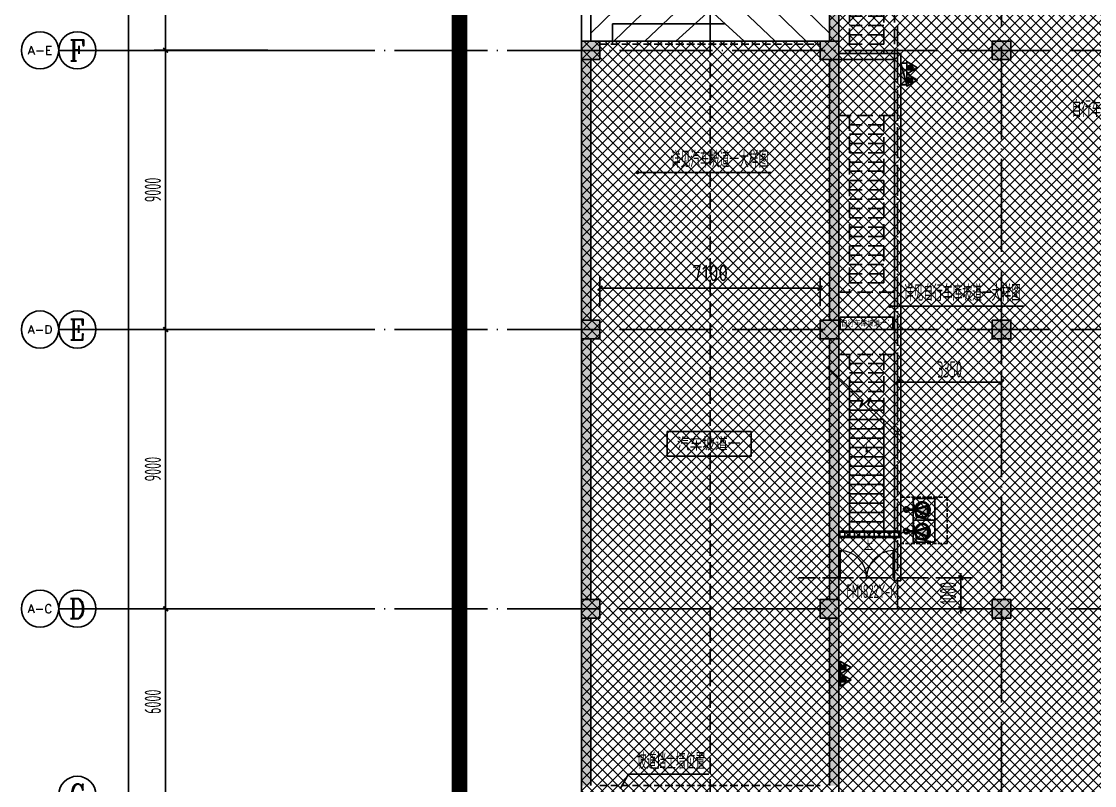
# Model space of a CAD drawing. Extents: x -473190 to 2138458, y -81875 to 2633646.
# Drawn here: x 423429 to 458037, y -33508 to -8877 of the extents above; entities that cross this region are included whole.
import ezdxf
from ezdxf.enums import TextEntityAlignment as Align

# ---------------------------------------------------------------- set-up
doc = ezdxf.new("R2010")
doc.units = 0
doc.header["$LTSCALE"] = 1000
for name, pattern in [('ACAD_ISO05W100', [34, 24, -3, 0.5, -3, 0.5, -3]), ('DASH', [0.35, 0.25, -0.1]), ('DOTE', [2.42, 2, -0.2, 0.02, -0.2]), ('排水', [1.1, 1, -0.1])]:
    doc.linetypes.add(name, pattern=pattern)
for name, color, linetype in [('03小品', 2, 'Continuous'), ('A-COLUMN', 2, 'Continuous'), ('A-REDLINE', 1, 'ACAD_ISO05W100'), ('A-ROOM_NAME', 23, 'Continuous'), ('A-SPACE_SHAR', 4, 'Continuous'), ('A-STAIR', 3, 'Continuous'), ('A-WALL', 2, 'Continuous'), ('AXIS', 3, 'Continuous'), ('AXIS_TEXT', 7, 'Continuous'), ('DIM_LEAD', 3, 'Continuous'), ('DIM_SYMB', 3, 'Continuous'), ('DOOR_FIRE', 4, 'Continuous'), ('DOOR_FIRE_TEXT', 7, 'Continuous'), ('DOTE', 1, 'DOTE'), ('PUB_DIM', 3, 'Continuous'), ('PUB_HATCH', 8, 'Continuous'), ('PUB_TEXT', 7, 'Continuous'), ('RF-QT', 30, 'Continuous'), ('W-EQUIP_消火栓', 7, 'Continuous'), ('W-EQUIP_灭火器', 7, 'Continuous'), ('集水坑', 4, 'Continuous'), ('雨棚投影', 147, 'Continuous')]:
    doc.layers.add(name, color=color, linetype=linetype)
doc.layers.add('GPS-污水', color=2, linetype='排水', lineweight=40)
doc.styles.add('8B2_01', font='simhei.ttf', dxfattribs={"width": 0.8})
doc.styles.add('8B2_02', font='tssdeng.shx', dxfattribs={"width": 0.6, "bigfont": 'TSSDCHN.shx'})
doc.styles.add('_TCH_AXIS', font='COMPLEX', dxfattribs={"bigfont": 'GBCBIG'})
doc.styles.add('_TCH_DIM', font='SIMPLEX', dxfattribs={"bigfont": 'GBCBIG'})
doc.styles.add('_TCH_DIM_T3', font='tssdeng.shx', dxfattribs={"width": 0.564706, "bigfont": '@@@tssdchn.shx'})
doc.styles.add('_TCH_WINDOW', font='tssdeng.shx', dxfattribs={"width": 0.8, "height": 3.5, "bigfont": 'tssdchn.shx'})
doc.styles.add('COMPLEX', font='COMPLEX.shx', dxfattribs={"width": 0.65})
doc.styles.get("Standard").update_dxf_attribs({"font": 'gbenor.shx', "bigfont": 'gbcbig.shx'})
doc.styles.add('STANDARD_T3', font='gbenor.shx', dxfattribs={"bigfont": 'gbcbig.shx'})
doc.dimstyles.new('_TCH_ARCH&&150', dxfattribs={"dimtxt": 525, "dimasz": 150, "dimexe": 375, "dimexo": 450, "dimgap": 150, "dimtad": 1, "dimdec": 0, "dimzin": 0, "dimdsep": 46, "dimtxsty": '_TCH_DIM_T3', "dimblk": 'ARCHTICK', "dimcen": 0.09, "dimclrt": 7, "dimazin": 2, "dimtfac": 1, "dimtdec": 0, "dimtix": 1, "dimtmove": 2, "dimatfit": 3, "dimfxl": 0, "dimtolj": 1, "dimtzin": 0, "dimarcsym": 0})
doc.dimstyles.new('STANDARD&&150', dxfattribs={"dimtxt": 525, "dimasz": 150, "dimexe": 375, "dimexo": 450, "dimgap": 225, "dimtad": 1, "dimdec": 0, "dimzin": 0, "dimdsep": 46, "dimtxsty": 'STANDARD_T3', "dimblk": 'ARCHTICK', "dimcen": 0.09, "dimadec": 0, "dimazin": 0, "dimtfac": 1, "dimtdec": 0, "dimtix": 1, "dimtmove": 2, "dimatfit": 3, "dimfxl": 0, "dimtolj": 1, "dimtzin": 0, "dimarcsym": 0})

# ---------------------------------------------------------------- blocks, each defined once
blk = doc.blocks.new('坡道')
at = {"layer": '雨棚投影', "linetype": 'DASH', "lineweight": -3, "ltscale": 2}
blk.add_line((-138368, -493850), (-175993, -493851), dxfattribs=at)
blk.add_lwpolyline([(-138368, -493850), (-111768, -493850, 0.414214), (-103918, -486000), (-103918, -484450)], format="xyb", dxfattribs=at)
for points in [[(-138368, -490000), (-175993, -490001), (-175993, -497701), (-138368, -497700)], [(-138368, -498000), (-138368, -497701), (-175993, -497701), (-175993, -498000)]]:
    blk.add_lwpolyline(points, close=True, dxfattribs=at)
blk = doc.blocks.new('自行车坡道')
at = {"layer": 'A-STAIR'}
for p, q in [((-72448, -339871), (-67495, -339871)), ((-67495, -341671), (-67495, -339871)), ((-72119, -340221), (-67495, -340221)), ((-71995, -340353), (-71995, -340221)), ((-71695, -340638), (-71695, -340221)), ((-71395, -340993), (-71395, -340221)), ((-71095, -341321), (-71095, -340221)), ((-70795, -341321), (-70795, -340221)), ((-70495, -341321), (-70495, -340221)), ((-70195, -341321), (-70195, -340221)), ((-69895, -341321), (-69895, -340221)), ((-69595, -341321), (-69595, -340221)), ((-69295, -341321), (-69295, -340221)), ((-68995, -341321), (-68995, -340221)), ((-68695, -341321), (-68695, -340221)), ((-68395, -341321), (-68395, -340221)), ((-68095, -341321), (-68095, -340221)), ((-67795, -341321), (-67795, -340221)), ((-71095, -341321), (-67495, -341321)), ((-70759, -341671), (-67495, -341671))]:
    blk.add_line(p, q, dxfattribs=at)
at = {"layer": 'DIM_SYMB'}
blk.add_lwpolyline([(-72776, -339521), (-71718, -340648), (-71513, -340560), (-71768, -340902), (-71564, -340812), (-70507, -341939)], dxfattribs=at)
at = {"layer": '雨棚投影', "color": 252, "linetype": 'DASH', "lineweight": -3, "ltscale": 2}
for p, q in [((-96295, -339871), (-72448, -339871)), ((-96295, -341671), (-96295, -339871)), ((-90595, -341671), (-90595, -339871)), ((-88595, -341671), (-88595, -339871)), ((-82895, -341671), (-82895, -339871)), ((-80895, -341671), (-80895, -339871)), ((-75195, -341671), (-75195, -339871)), ((-73195, -341671), (-73195, -339871)), ((-96295, -340221), (-90595, -340221)), ((-95995, -341321), (-95995, -340221)), ((-95695, -341321), (-95695, -340221)), ((-95395, -341321), (-95395, -340221)), ((-95095, -341321), (-95095, -340221)), ((-94795, -341321), (-94795, -340221)), ((-94495, -341321), (-94495, -340221)), ((-94195, -341321), (-94195, -340221)), ((-93895, -341321), (-93895, -340221)), ((-93595, -341321), (-93595, -340221)), ((-93295, -341321), (-93295, -340221)), ((-92995, -341321), (-92995, -340221)), ((-92695, -341321), (-92695, -340221)), ((-92395, -341321), (-92395, -340221)), ((-92095, -341321), (-92095, -340221)), ((-91795, -341321), (-91795, -340221)), ((-91495, -341321), (-91495, -340221)), ((-91195, -341321), (-91195, -340221)), ((-90895, -341321), (-90895, -340221)), ((-88595, -340221), (-82895, -340221)), ((-88295, -341321), (-88295, -340221)), ((-87995, -341321), (-87995, -340221)), ((-87695, -341321), (-87695, -340221)), ((-87395, -341321), (-87395, -340221)), ((-87095, -341321), (-87095, -340221)), ((-86795, -341321), (-86795, -340221)), ((-86495, -341321), (-86495, -340221)), ((-86195, -341321), (-86195, -340221)), ((-85895, -341321), (-85895, -340221)), ((-85595, -341321), (-85595, -340221)), ((-85295, -341321), (-85295, -340221)), ((-84995, -341321), (-84995, -340221)), ((-84695, -341321), (-84695, -340221)), ((-84395, -341321), (-84395, -340221)), ((-84095, -341321), (-84095, -340221)), ((-83795, -341321), (-83795, -340221)), ((-83495, -341321), (-83495, -340221)), ((-83195, -341321), (-83195, -340221)), ((-80895, -340221), (-75195, -340221)), ((-80595, -341321), (-80595, -340221)), ((-80295, -341321), (-80295, -340221)), ((-79995, -341321), (-79995, -340221)), ((-79695, -341321), (-79695, -340221)), ((-79395, -341321), (-79395, -340221)), ((-79095, -341321), (-79095, -340221)), ((-78795, -341321), (-78795, -340221)), ((-78495, -341321), (-78495, -340221)), ((-78195, -341321), (-78195, -340221)), ((-77895, -341321), (-77895, -340221)), ((-77595, -341321), (-77595, -340221)), ((-77295, -341321), (-77295, -340221)), ((-76995, -341321), (-76995, -340221)), ((-76695, -341321), (-76695, -340221)), ((-76395, -341321), (-76395, -340221)), ((-76095, -341321), (-76095, -340221)), ((-75795, -341321), (-75795, -340221)), ((-75495, -341321), (-75495, -340221)), ((-73195, -340221), (-72119, -340221)), ((-72895, -341321), (-72895, -340221)), ((-72595, -341321), (-72595, -340221)), ((-72295, -341321), (-72295, -340221)), ((-71995, -341321), (-71995, -340353)), ((-71695, -341321), (-71695, -340869)), ((-71395, -341321), (-71395, -340993)), ((-96295, -341321), (-90595, -341321)), ((-88595, -341321), (-82895, -341321)), ((-80895, -341321), (-75195, -341321)), ((-73195, -341321), (-71095, -341321)), ((-96295, -341671), (-70759, -341671))]:
    blk.add_line(p, q, dxfattribs=at)
blk = doc.blocks.new('$SB01_1')
h = blk.add_hatch(color=256)
h.dxf.hatch_style = 1
h.paths.add_polyline_path([(-0.381, -0.323), (0.5, 0), (-0.381, 0.323)])
h.paths.add_polyline_path([(0, 0), (0.002, 0), (0.002, 0.001), (0, 0.001)], flags=24)
h.paths.add_polyline_path([(0, -0.002), (0.003, -0.002), (0.003, -0.001), (0, -0.001)], flags=24)
h.paths.add_polyline_path([(0, -0.003), (0.003, -0.003), (0.003, -0.002), (0, -0.002)], flags=24)
for p, q in [((0.5, 0), (-0.381, 0.323)), ((-0.381, 0.323), (-0.381, -0.323)), ((0.5, 0), (-0.381, -0.323))]:
    blk.add_line(p, q)
blk.add_circle((0, 0), 0.5)
at = {"flags": 1}
for tag, p in [('UNIT', (0, 0)), ('SPEC', (0, -0.002)), ('WHAT', (0, -0.003))]:
    blk.add_attdef(tag, p, '', height=0.001, dxfattribs=at)
blk = doc.blocks.new('人防集水坑')
at = {"layer": 'GPS-污水', "linetype": '排水'}
for p, q in [((307486, 701151), (307284, 701151)), ((307486, 700451), (307284, 700451))]:
    blk.add_line(p, q, dxfattribs=at)
for centre in [(307561, 701151), (307561, 700451)]:
    blk.add_circle(centre, 75, dxfattribs=at)
at = {"layer": '集水坑', "linetype": 'DASH', "ltscale": 0.5}
blk.add_lwpolyline([(306241, 700051), (306241, 701551), (307741, 701551), (307741, 700051)], close=True, dxfattribs=at)
at = {"layer": '集水坑', "linetype": 'Continuous', "ltscale": 0.5}
for points in [[(306641, 701501), (306641, 700801), (307341, 700801), (307341, 701501)], [(306641, 700801), (306641, 700101), (307341, 700101), (307341, 700801)]]:
    blk.add_lwpolyline(points, close=True, dxfattribs=at)
at = {"layer": '集水坑', "linetype": 'DASH', "ltscale": 0.5}
for points in [[(307341, 700801), (307237, 701397), (306641, 701501)], [(307347, 700101), (307243, 700697), (306647, 700801)]]:
    blk.add_lwpolyline(points, dxfattribs=at)
at = {"layer": 'GPS-污水', "linetype": '排水', "xscale": -480.0000000000002, "yscale": 480.0000000000002, "zscale": 480.0000000000002, "rotation": 176.2535374729293}
for p in [(307045, 701164, 0), (307045, 700464, 0)]:
    blk.add_blockref('$SB01_1', p, dxfattribs=at)
blk = doc.blocks.new('A$C3672542B')
at = {"layer": '集水坑', "linetype": 'Continuous', "rotation": 179.9999999999999}
blk.add_blockref('人防集水坑', (321974.7, 491232.5), dxfattribs=at)
blk = doc.blocks.new('_AXISO')
blk.add_circle((0, 0), 0.5)
at = {"layer": 'AXIS_TEXT', "style": 'COMPLEX', "width": 1.041667}
blk.add_attdef('A', text='', height=0.56, dxfattribs=at).set_placement((-0.25, -0.28), (0.25, -0.28), align=Align.FIT)
blk = doc.blocks.new('_ArchTick')
at = {"color": 0, "linetype": 'ByBlock', "const_width": 0.4}
blk.add_lwpolyline([(-0.5, -0.5), (0.5, 0.5)], dxfattribs=at)
blk = doc.blocks.new('*D5322')
at = {"layer": 'AXIS', "color": 0, "lineweight": -2, "transparency": 16777216}
for p, q in [((-298298, -3257), (-303173, -3257)), ((-302798, -204257), (-302798, -3257)), ((-298298, -204257), (-303173, -204257))]:
    blk.add_line(p, q, dxfattribs=at)
at = {"layer": 'Defpoints', "color": 0, "transparency": 16777216}
for p in [(-302798, -3257), (-297848, -3257), (-297848, -204257)]:
    blk.add_point(p, dxfattribs=at)
at = {"layer": 'AXIS', "color": 0, "lineweight": -2, "transparency": 16777216, "xscale": 150, "yscale": 150, "zscale": 150}
for p, rotation in [((-302798, -3257), 90), ((-302798, -204257), 270)]:
    blk.add_blockref('_ArchTick', p, dxfattribs=dict(at, rotation=rotation))
at = {"layer": 'AXIS', "color": 7, "transparency": 16777216, "insert": (-303211, -103757), "char_height": 525, "attachment_point": 5, "rotation": 90, "style": '_TCH_DIM_T3'}
blk.add_mtext('\\A1;201000', dxfattribs=at)
blk = doc.blocks.new('*D5325')
at = {"layer": 'AXIS', "color": 0, "lineweight": -2, "transparency": 16777216}
for p, q in [((-298298, -183257), (-301973, -183257)), ((-301598, -189257), (-301598, -183257)), ((-298298, -189257), (-301973, -189257))]:
    blk.add_line(p, q, dxfattribs=at)
at = {"layer": 'Defpoints', "color": 0, "transparency": 16777216}
for p in [(-301598, -183257), (-297848, -183257), (-297848, -189257)]:
    blk.add_point(p, dxfattribs=at)
at = {"layer": 'AXIS', "color": 0, "lineweight": -2, "transparency": 16777216, "xscale": 150, "yscale": 150, "zscale": 150}
for p, rotation in [((-301598, -183257), 90), ((-301598, -189257), 270)]:
    blk.add_blockref('_ArchTick', p, dxfattribs=dict(at, rotation=rotation))
at = {"layer": 'AXIS', "color": 7, "transparency": 16777216, "insert": (-302011, -186257), "char_height": 525, "attachment_point": 5, "rotation": 90, "style": '_TCH_DIM_T3'}
blk.add_mtext('\\A1;6000', dxfattribs=at)
blk = doc.blocks.new('*D5326')
at = {"layer": 'AXIS', "color": 0, "lineweight": -2, "transparency": 16777216}
for p, q in [((-298298, -174257), (-301973, -174257)), ((-301598, -183257), (-301598, -174257)), ((-298298, -183257), (-301973, -183257))]:
    blk.add_line(p, q, dxfattribs=at)
at = {"layer": 'Defpoints', "color": 0, "transparency": 16777216}
for p in [(-301598, -174257), (-297848, -174257), (-297848, -183257)]:
    blk.add_point(p, dxfattribs=at)
at = {"layer": 'AXIS', "color": 0, "lineweight": -2, "transparency": 16777216, "xscale": 150, "yscale": 150, "zscale": 150}
for p, rotation in [((-301598, -174257), 90), ((-301598, -183257), 270)]:
    blk.add_blockref('_ArchTick', p, dxfattribs=dict(at, rotation=rotation))
at = {"layer": 'AXIS', "color": 7, "transparency": 16777216, "insert": (-302011, -178757), "char_height": 525, "attachment_point": 5, "rotation": 90, "style": '_TCH_DIM_T3'}
blk.add_mtext('\\A1;9000', dxfattribs=at)
blk = doc.blocks.new('*D5327')
at = {"layer": 'AXIS', "color": 0, "lineweight": -2, "transparency": 16777216}
for p, q in [((-298298, -165257), (-301973, -165257)), ((-301598, -174257), (-301598, -165257)), ((-298298, -174257), (-301973, -174257))]:
    blk.add_line(p, q, dxfattribs=at)
at = {"layer": 'Defpoints', "color": 0, "transparency": 16777216}
for p in [(-301598, -165257), (-297848, -165257), (-297848, -174257)]:
    blk.add_point(p, dxfattribs=at)
at = {"layer": 'AXIS', "color": 0, "lineweight": -2, "transparency": 16777216, "xscale": 150, "yscale": 150, "zscale": 150}
for p, rotation in [((-301598, -165257), 90), ((-301598, -174257), 270)]:
    blk.add_blockref('_ArchTick', p, dxfattribs=dict(at, rotation=rotation))
at = {"layer": 'AXIS', "color": 7, "transparency": 16777216, "insert": (-302011, -169757), "char_height": 525, "attachment_point": 5, "rotation": 90, "style": '_TCH_DIM_T3'}
blk.add_mtext('\\A1;9000', dxfattribs=at)
blk = doc.blocks.new('*D5328')
at = {"layer": 'AXIS', "color": 0, "lineweight": -2, "transparency": 16777216}
for p, q in [((-298298, -156257), (-301973, -156257)), ((-301598, -165257), (-301598, -156257)), ((-298298, -165257), (-301973, -165257))]:
    blk.add_line(p, q, dxfattribs=at)
at = {"layer": 'Defpoints', "color": 0, "transparency": 16777216}
for p in [(-301598, -156257), (-297848, -156257), (-297848, -165257)]:
    blk.add_point(p, dxfattribs=at)
at = {"layer": 'AXIS', "color": 0, "lineweight": -2, "transparency": 16777216, "xscale": 150, "yscale": 150, "zscale": 150}
for p, rotation in [((-301598, -156257), 90), ((-301598, -165257), 270)]:
    blk.add_blockref('_ArchTick', p, dxfattribs=dict(at, rotation=rotation))
at = {"layer": 'AXIS', "color": 7, "transparency": 16777216, "insert": (-302011, -160757), "char_height": 525, "attachment_point": 5, "rotation": 90, "style": '_TCH_DIM_T3'}
blk.add_mtext('\\A1;9000', dxfattribs=at)
blk = doc.blocks.new('*D5409')
at = {"layer": 'AXIS', "color": 0, "lineweight": -2, "transparency": 16777216}
for p, q in [((-298298, 4193), (-303173, 4193)), ((-302798, -204257), (-302798, 4193)), ((-298298, -204257), (-303173, -204257))]:
    blk.add_line(p, q, dxfattribs=at)
at = {"layer": 'Defpoints', "color": 0, "transparency": 16777216}
for p in [(-302798, 4193), (-297848, 4193), (-297848, -204257)]:
    blk.add_point(p, dxfattribs=at)
at = {"layer": 'AXIS', "color": 0, "lineweight": -2, "transparency": 16777216, "xscale": 150, "yscale": 150, "zscale": 150}
for p, rotation in [((-302798, 4193), 90), ((-302798, -204257), 270)]:
    blk.add_blockref('_ArchTick', p, dxfattribs=dict(at, rotation=rotation))
at = {"layer": 'AXIS', "color": 7, "transparency": 16777216, "insert": (-303211, -100032), "char_height": 525, "attachment_point": 5, "rotation": 90, "style": '_TCH_DIM_T3'}
blk.add_mtext('\\A1;208450', dxfattribs=at)
blk = doc.blocks.new('*D5412')
at = {"layer": 'AXIS', "color": 0, "lineweight": -2, "transparency": 16777216}
for p, q in [((-298298, -183257), (-301973, -183257)), ((-301598, -189257), (-301598, -183257)), ((-298298, -189257), (-301973, -189257))]:
    blk.add_line(p, q, dxfattribs=at)
at = {"layer": 'Defpoints', "color": 0, "transparency": 16777216}
for p in [(-301598, -183257), (-297848, -183257), (-297848, -189257)]:
    blk.add_point(p, dxfattribs=at)
at = {"layer": 'AXIS', "color": 0, "lineweight": -2, "transparency": 16777216, "xscale": 150, "yscale": 150, "zscale": 150}
for p, rotation in [((-301598, -183257), 90), ((-301598, -189257), 270)]:
    blk.add_blockref('_ArchTick', p, dxfattribs=dict(at, rotation=rotation))
at = {"layer": 'AXIS', "color": 7, "transparency": 16777216, "insert": (-302011, -186257), "char_height": 525, "attachment_point": 5, "rotation": 90, "style": '_TCH_DIM_T3'}
blk.add_mtext('\\A1;6000', dxfattribs=at)
blk = doc.blocks.new('*D5413')
at = {"layer": 'AXIS', "color": 0, "lineweight": -2, "transparency": 16777216}
for p, q in [((-298298, -174257), (-301973, -174257)), ((-301598, -183257), (-301598, -174257)), ((-298298, -183257), (-301973, -183257))]:
    blk.add_line(p, q, dxfattribs=at)
at = {"layer": 'Defpoints', "color": 0, "transparency": 16777216}
for p in [(-301598, -174257), (-297848, -174257), (-297848, -183257)]:
    blk.add_point(p, dxfattribs=at)
at = {"layer": 'AXIS', "color": 0, "lineweight": -2, "transparency": 16777216, "xscale": 150, "yscale": 150, "zscale": 150}
for p, rotation in [((-301598, -174257), 90), ((-301598, -183257), 270)]:
    blk.add_blockref('_ArchTick', p, dxfattribs=dict(at, rotation=rotation))
at = {"layer": 'AXIS', "color": 7, "transparency": 16777216, "insert": (-302011, -178757), "char_height": 525, "attachment_point": 5, "rotation": 90, "style": '_TCH_DIM_T3'}
blk.add_mtext('\\A1;9000', dxfattribs=at)
blk = doc.blocks.new('*D5414')
at = {"layer": 'AXIS', "color": 0, "lineweight": -2, "transparency": 16777216}
for p, q in [((-298298, -165257), (-301973, -165257)), ((-301598, -174257), (-301598, -165257)), ((-298298, -174257), (-301973, -174257))]:
    blk.add_line(p, q, dxfattribs=at)
at = {"layer": 'Defpoints', "color": 0, "transparency": 16777216}
for p in [(-301598, -165257), (-297848, -165257), (-297848, -174257)]:
    blk.add_point(p, dxfattribs=at)
at = {"layer": 'AXIS', "color": 0, "lineweight": -2, "transparency": 16777216, "xscale": 150, "yscale": 150, "zscale": 150}
for p, rotation in [((-301598, -165257), 90), ((-301598, -174257), 270)]:
    blk.add_blockref('_ArchTick', p, dxfattribs=dict(at, rotation=rotation))
at = {"layer": 'AXIS', "color": 7, "transparency": 16777216, "insert": (-302011, -169757), "char_height": 525, "attachment_point": 5, "rotation": 90, "style": '_TCH_DIM_T3'}
blk.add_mtext('\\A1;9000', dxfattribs=at)
blk = doc.blocks.new('*D5415')
at = {"layer": 'AXIS', "color": 0, "lineweight": -2, "transparency": 16777216}
for p, q in [((-298298, -156257), (-301973, -156257)), ((-301598, -165257), (-301598, -156257)), ((-298298, -165257), (-301973, -165257))]:
    blk.add_line(p, q, dxfattribs=at)
at = {"layer": 'Defpoints', "color": 0, "transparency": 16777216}
for p in [(-301598, -156257), (-297848, -156257), (-297848, -165257)]:
    blk.add_point(p, dxfattribs=at)
at = {"layer": 'AXIS', "color": 0, "lineweight": -2, "transparency": 16777216, "xscale": 150, "yscale": 150, "zscale": 150}
for p, rotation in [((-301598, -156257), 90), ((-301598, -165257), 270)]:
    blk.add_blockref('_ArchTick', p, dxfattribs=dict(at, rotation=rotation))
at = {"layer": 'AXIS', "color": 7, "transparency": 16777216, "insert": (-302011, -160757), "char_height": 525, "attachment_point": 5, "rotation": 90, "style": '_TCH_DIM_T3'}
blk.add_mtext('\\A1;9000', dxfattribs=at)
blk = doc.blocks.new('*D5493')
at = {"layer": 'Defpoints', "color": 0, "transparency": 16777216}
for p in [(-19540, -165300), (-18288, -165300), (-19540, -166300)]:
    blk.add_point(p, dxfattribs=at)
at = {"layer": 'PUB_DIM', "color": 0, "lineweight": -2, "transparency": 16777216}
for p, q in [((-19090, -165300), (-17913, -165300)), ((-18288, -165300), (-18288, -165150)), ((-18288, -166300), (-18288, -165300)), ((-19090, -166300), (-17913, -166300)), ((-18288, -166300), (-18288, -166450))]:
    blk.add_line(p, q, dxfattribs=at)
at = {"layer": 'PUB_DIM', "color": 0, "lineweight": -2, "transparency": 16777216, "xscale": 150, "yscale": 150, "zscale": 150}
for p, rotation in [((-18288, -165300), 270), ((-18288, -166300), 90)]:
    blk.add_blockref('_ArchTick', p, dxfattribs=dict(at, rotation=rotation))
at = {"layer": 'PUB_DIM', "color": 7, "transparency": 16777216, "insert": (-18700, -165800), "char_height": 525, "attachment_point": 5, "rotation": 90, "style": '_TCH_DIM_T3'}
blk.add_mtext('\\A1;1000', dxfattribs=at)
blk = doc.blocks.new('*D5494')
at = {"layer": 'Defpoints', "color": 0, "transparency": 16777216}
for p in [(-16975, -158998), (-20325, -160092), (-16975, -160092)]:
    blk.add_point(p, dxfattribs=at)
at = {"layer": 'PUB_DIM', "color": 0, "lineweight": -2, "transparency": 16777216}
for p, q in [((-20325, -159642), (-20325, -158623)), ((-16975, -159642), (-16975, -158623)), ((-20325, -158998), (-16975, -158998))]:
    blk.add_line(p, q, dxfattribs=at)
at = {"layer": 'PUB_DIM', "color": 0, "lineweight": -2, "transparency": 16777216, "xscale": 150, "yscale": 150, "zscale": 150, "rotation": 180}
blk.add_blockref('_ArchTick', (-20325, -158998), dxfattribs=at)
at = {"layer": 'PUB_DIM', "color": 0, "lineweight": -2, "transparency": 16777216, "xscale": 150, "yscale": 150, "zscale": 150}
blk.add_blockref('_ArchTick', (-16975, -158998), dxfattribs=at)
at = {"layer": 'PUB_DIM', "color": 7, "transparency": 16777216, "insert": (-18650, -158586), "char_height": 525, "attachment_point": 5, "style": '_TCH_DIM_T3'}
blk.add_mtext('\\A1;3350', dxfattribs=at)
blk = doc.blocks.new('A$C5C451EB0')
at = {"layer": '03小品'}
h = blk.add_hatch(dxfattribs=at)
h.set_pattern_fill('ANSI31', color=8, scale=100, angle=495, style=0)
h.set_pattern_definition([(180, (-767005.92, 3086967.97), (-1e-13, -158.75), [])])
h.paths.add_polyline_path([(-170, -170), (-30, -170), (-30, 1770), (-170, 1770)])
at = {"layer": '03小品', "color": 4}
blk.add_lwpolyline([(0, 367), (0, -200), (-200, -200), (-200, 1800), (0, 1800), (0, 367)], dxfattribs=at)
blk.add_lwpolyline([(-30, 367), (-30, -170), (-170, -170), (-170, 1770), (-30, 1770)], close=True, dxfattribs=at)
at = {"layer": '雨棚投影', "linetype": 'DASH', "lineweight": -3, "ltscale": 2}
blk.add_line((0, 1800), (0, -200), dxfattribs=at)
blk = doc.blocks.new('A$C24876B27')
at = {"layer": 'A-SPACE_SHAR'}
for p, q in [((0.412, 17.195), (-7.112, 4.081)), ((0.672, 17.045), (-6.852, 3.931)), ((7.611, 13.064), (0.412, 17.195)), ((-3.513, 2.015), (4.011, 15.129)), ((7.351, 13.213), (-0.173, 0.1)), ((7.611, 13.064), (0.087, -0.05)), ((-7.112, 4.081), (0.087, -0.05))]:
    blk.add_line(p, q, dxfattribs=at)
for points in [[(0.239, 16.292), (1.446, 16.601)], [(-0.258, 15.424), (2.336, 16.09)], [(-0.756, 14.557), (3.227, 15.579)], [(-1.254, 13.689), (3.952, 15.026), (5.425, 9.858)], [(4.796, 14.679), (5.923, 10.725)], [(-1.751, 12.822), (3.454, 14.159), (4.927, 8.99)], [(5.686, 14.168), (6.42, 11.592)], [(6.577, 13.657), (6.918, 12.46)], [(-2.249, 11.955), (2.957, 13.291), (4.43, 8.123)], [(-2.747, 11.087), (2.459, 12.424), (3.932, 7.255)], [(-3.244, 10.22), (1.961, 11.557), (3.435, 6.388)], [(-3.742, 9.353), (1.464, 10.689), (2.937, 5.521)], [(-4.24, 8.485), (0.966, 9.822), (2.439, 4.653)], [(-4.737, 7.618), (0.468, 8.955), (1.942, 3.786)], [(-5.235, 6.75), (-0.029, 8.087), (1.444, 2.918)], [(-5.733, 5.883), (-0.527, 7.22), (0.946, 2.051)], [(-6.23, 5.016), (-1.025, 6.352), (0.449, 1.184)], [(-6.728, 4.148), (-1.522, 5.485), (-0.049, 0.316)], [(-6.202, 3.558), (-2.02, 4.618), (-0.824, 0.473)], [(-5.334, 3.061), (-2.518, 3.75), (-1.691, 0.97)], [(-4.467, 2.563), (-3.015, 2.883), (-2.559, 1.468)]]:
    blk.add_lwpolyline(points, dxfattribs=at)
blk = doc.blocks.new('$TwtSys$00000434')
for p, q in [((-0.5, 0.5), (-0.5, -0.5)), ((-0.5, -0.5), (0.5, 0.5)), ((0.5, 0.5), (-0.5, 0.5)), ((0.5, -0.5), (0.5, 0.5)), ((-0.5, -0.5), (0.5, -0.5))]:
    blk.add_line(p, q)
blk.add_solid([(0.5, -0.5), (0.5, 0.5), (-0.5, -0.5)])
blk = doc.blocks.new('$TwtSys$00000546')
h = blk.add_hatch()
h.set_pattern_fill('ANSI31', color=256, scale=200, style=0)
h.set_pattern_definition([(45, (-38543.802, -6670.83), (-17.67767, 17.67767), [])])
h.paths.add_polyline_path([(-65, 174), (65, 174), (65, 44), (-65, 44)])
for points in [[(0, 344), (-198, 0), (198, 0)], [(-65, 174), (65, 174), (65, 44), (-65, 44)]]:
    blk.add_lwpolyline(points, close=True)
blk = doc.blocks.new('ADFASDF')
h = blk.add_hatch()
h.set_pattern_fill('ANSI37', color=8, scale=150)
h.set_pattern_definition([(45, (0, 0), (-168.3798, 168.3798), []), (135, (0, 0), (-168.3798, -168.3798), [])])
h.paths.add_polyline_path([(521397, 239186), (521397, 224886), (539697, 224886), (539697, 169261), (524947, 169261), (524947, 171211), (527822, 171211), (527922, 176611), (501318, 176611), (501125, 109884), (530547, 109887), (530547, 107449), (538188, 100503), (536147, 98236), (540086, 94690), (517812, 69953), (517812, 59790), (482108, 20136), (405247, 20136), (405247, 26086), (391997, 40436), (391997, 64736), (399997, 64738), (399997, 239186), (409022, 239186)])
blk.add_lwpolyline([(539697, 224886), (539697, 169261), (524947, 169261), (524947, 171211), (527822, 171211), (527922, 176611), (501318, 176611), (501125, 109884), (530547, 109887), (530547, 107449), (538188, 100503), (536147, 98236), (540086, 94690), (517812, 69953), (517812, 59790), (482108, 20136), (405247, 20136), (405247, 26086), (391997, 40436), (391997, 64736), (399997, 64738), (399997, 239186)])
blk = doc.blocks.new('*D3491')
at = {"layer": 'Defpoints', "color": 0, "transparency": 16777216}
for p in [(449187, -17474), (442087, -18508), (449187, -18508)]:
    blk.add_point(p, dxfattribs=at)
at = {"layer": 'PUB_DIM', "color": 0, "lineweight": -2, "transparency": 16777216}
for p, q in [((442087, -18058), (442087, -17099)), ((449187, -18058), (449187, -17099)), ((442087, -17474), (449187, -17474))]:
    blk.add_line(p, q, dxfattribs=at)
at = {"layer": 'PUB_DIM', "color": 0, "lineweight": -2, "transparency": 16777216, "xscale": 150, "yscale": 150, "zscale": 150, "rotation": 180}
blk.add_blockref('_ArchTick', (442087, -17474), dxfattribs=at)
at = {"layer": 'PUB_DIM', "color": 0, "lineweight": -2, "transparency": 16777216, "xscale": 150, "yscale": 150, "zscale": 150}
blk.add_blockref('_ArchTick', (449187, -17474), dxfattribs=at)
at = {"layer": 'PUB_DIM', "color": 0, "transparency": 16777216, "insert": (445637, -16987), "char_height": 525, "attachment_point": 5, "style": 'STANDARD_T3'}
blk.add_mtext('\\A1;7100', dxfattribs=at)
blk = doc.blocks.new('$DorLib2D$00000002')
for p, q in [((-0.5, 0), (-0.5, 0.4875)), ((-0.475, 0.4875), (-0.5, 0.4875)), ((-0.475, 0), (-0.475, 0.4875)), ((0.475, 0), (0.475, 0.4875)), ((0.475, 0.4875), (0.5, 0.4875)), ((0.5, 0), (0.5, 0.4875)), ((-0.5, 0), (-0.475, 0)), ((0.5, 0), (0.475, 0))]:
    blk.add_line(p, q)
at = {"lineweight": 13}
for centre, start, end in [((-0.4875, 0), 0, 88.53072), ((0.4875, 0), 91.46928, 180)]:
    blk.add_arc(centre, 0.4875, start, end, dxfattribs=at)
blk = doc.blocks.new('_FZH')
blk.add_lwpolyline([(-0.5, -0.5), (0.5, -0.5), (0.5, 0.5), (-0.5, 0.5)], close=True)
at = {"layer": 'PUB_HATCH'}
blk.add_solid([(-0.5, -0.5), (0.5, -0.5), (-0.5, 0.5), (0.5, 0.5)], dxfattribs=at)
blk = doc.blocks.new('A$C4F5A101F')
at = {"layer": 'AXIS'}
for p, q in [((-297848.4, -165257.4), (-305048.4, -165257.4)), ((-297848.4, -165257.4), (-303848.4, -165257.4)), ((-297848.4, -174257.4), (-305048.4, -174257.4)), ((-297848.4, -174257.4), (-303848.4, -174257.4)), ((-297848.4, -183257.4), (-305048.4, -183257.4)), ((-297848.4, -183257.4), (-303848.4, -183257.4))]:
    blk.add_line(p, q, dxfattribs=at)
at = {"layer": 'DOTE', "color": 127, "linetype": 'DOTE', "ltscale": 1.5}
for p, q in [((-279889.7, 16373.7), (-279889.7, -213765.2)), ((-274639.7, 16373.7), (-274639.7, -213765.2))]:
    blk.add_line(p, q, dxfattribs=at)
at = {"layer": 'DOTE', "color": 16, "linetype": 'DOTE', "ltscale": 1.5}
for p, q in [((-297848.4, -165257.4), (-173939.7, -165257.4)), ((-297848.4, -174257.4), (-173939.7, -174257.4)), ((-297848.4, -183257.4), (-173939.7, -183257.4))]:
    blk.add_line(p, q, dxfattribs=at)
at = {"layer": 'AXIS'}
ref = blk.add_blockref('_AXISO', (-305648.4, -165257.4), dxfattribs=dict(at, xscale=1200, yscale=1200, zscale=1200))
ref.add_attrib('A', 'A-E', dxfattribs={"layer": 'AXIS_TEXT', "height": 265.63, "style": '_TCH_AXIS'}).set_placement((-306046.8, -165390.2), (-305249.9, -165390.2), align=Align.FIT)
ref = blk.add_blockref('_AXISO', (-304448.4, -165257.4), dxfattribs=dict(at, xscale=1200, yscale=1200, zscale=1200))
ref.add_attrib('A', 'F', dxfattribs={"layer": 'AXIS_TEXT', "height": 668.2, "style": '_TCH_AXIS'}).set_placement((-304702.9, -165591.5), (-304193.8, -165591.5), align=Align.FIT)
ref = blk.add_blockref('_AXISO', (-305648.4, -174257.4), dxfattribs=dict(at, xscale=1200, yscale=1200, zscale=1200))
ref.add_attrib('A', 'A-D', dxfattribs={"layer": 'AXIS_TEXT', "height": 261.89, "style": '_TCH_AXIS'}).set_placement((-306047.4, -174388.3), (-305249.3, -174388.3), align=Align.FIT)
ref = blk.add_blockref('_AXISO', (-304448.4, -174257.4), dxfattribs=dict(at, xscale=1200, yscale=1200, zscale=1200))
ref.add_attrib('A', 'E', dxfattribs={"layer": 'AXIS_TEXT', "height": 668.2, "style": '_TCH_AXIS'}).set_placement((-304702.9, -174591.5), (-304193.8, -174591.5), align=Align.FIT)
ref = blk.add_blockref('_AXISO', (-305648.4, -183257.4), dxfattribs=dict(at, xscale=1200, yscale=1200, zscale=1200))
ref.add_attrib('A', 'A-C', dxfattribs={"layer": 'AXIS_TEXT', "height": 269.48, "style": '_TCH_AXIS'}).set_placement((-306046.2, -183392.1), (-305250.6, -183392.1), align=Align.FIT)
ref = blk.add_blockref('_AXISO', (-304448.4, -183257.4), dxfattribs=dict(at, xscale=1200, yscale=1200, zscale=1200))
ref.add_attrib('A', 'D', dxfattribs={"layer": 'AXIS_TEXT', "height": 652.9, "style": '_TCH_AXIS'}).set_placement((-304712.6, -183583.8), (-304184.1, -183583.8), align=Align.FIT)
ref = blk.add_blockref('_AXISO', (-304448.4, -189257.4), dxfattribs=dict(at, xscale=1200, yscale=1200, zscale=1200))
ref.add_attrib('A', 'C', dxfattribs={"layer": 'AXIS_TEXT', "height": 683.5, "style": '_TCH_AXIS'}).set_placement((-304692.5, -189599.2), (-304204.3, -189599.2), align=Align.FIT)
for p1, p2, distance, picture, middle in [((-297848.4, -204257.4), (-297848.4, 4192.6), 4950, '*D5409', (-303210.9, -100032.4)), ((-297848.4, -204257.4), (-297848.4, -3257.4), 4950, '*D5322', (-303210.9, -103757.4)), ((-297848.4, -165257.4), (-297848.4, -156257.4), 3750, '*D5328', (-302010.9, -160757.4)), ((-297848.4, -165257.4), (-297848.4, -156257.4), 3750, '*D5415', (-302010.9, -160757.4)), ((-297848.4, -174257.4), (-297848.4, -165257.4), 3750, '*D5327', (-302010.9, -169757.4)), ((-297848.4, -174257.4), (-297848.4, -165257.4), 3750, '*D5414', (-302010.9, -169757.4)), ((-297848.4, -183257.4), (-297848.4, -174257.4), 3750, '*D5326', (-302010.9, -178757.4)), ((-297848.4, -183257.4), (-297848.4, -174257.4), 3750, '*D5413', (-302010.9, -178757.4)), ((-297848.4, -189257.4), (-297848.4, -183257.4), 3750, '*D5325', (-302010.9, -186257.4)), ((-297848.4, -189257.4), (-297848.4, -183257.4), 3750, '*D5412', (-302010.9, -186257.4))]:
    dim = blk.add_aligned_dim(p1=p1, p2=p2, distance=distance, dimstyle='_TCH_ARCH&&150', dxfattribs=at)
    dim.commit()
    dim.dimension.update_dxf_attribs({"geometry": picture, "text_midpoint": middle})
blk = doc.blocks.new('A$C2B5B1B2C')
at = {"layer": 'DOTE', "linetype": 'DOTE', "ltscale": 0.5}
for p, q in [((-20325, -166300), (-20325, -147500)), ((-19325, -165300), (-23525, -165300))]:
    blk.add_line(p, q, dxfattribs=at)
at = {"layer": 'PUB_DIM'}
for p1, p2, distance, picture, middle in [((-20325, -160092.1), (-16975, -160092.1), 1093.6, '*D5494', (-18650, -158585.9)), ((-19540.2, -166300), (-19540.2, -165300), -1252.3, '*D5493', (-18700.4, -165800))]:
    dim = blk.add_aligned_dim(p1=p1, p2=p2, distance=distance, dimstyle='_TCH_ARCH&&150', dxfattribs=at)
    dim.commit()
    dim.dimension.update_dxf_attribs({"geometry": picture, "text_midpoint": middle})

msp = doc.modelspace()

# ---------------------------------------------------------------- hatches: boundary and pattern name
at = {"layer": 'PUB_HATCH'}
for points in [[(449487.2, -9507.6), (449787.2, -9507.6), (449787.2, -3907.6), (449487.2, -3907.6)], [(441487.2, -18507.6), (441787.2, -18507.6), (441787.2, -10107.6), (441487.2, -10107.6)], [(449487.2, -18507.6), (449787.2, -18507.6), (449787.2, -10107.6), (449487.2, -10107.6)], [(441487.2, -27507.6), (441787.2, -27507.6), (441787.2, -19107.6), (441487.2, -19107.6)], [(449787.2, -19107.6), (449487.2, -19107.6), (449487.2, -26807.6), (449787.2, -26807.6)], [(449487.2, -27507.6), (449787.2, -27507.6), (449787.2, -26807.6), (449487.2, -26807.6)], [(441487.2, -33507.6), (441787.2, -33507.6), (441787.2, -28107.6), (441487.2, -28107.6)], [(449487.2, -33507.6), (449787.2, -33507.6), (449787.2, -28107.6), (449487.2, -28107.6)]]:
    msp.add_hatch(color=256, dxfattribs=at).paths.add_polyline_path(points)

# ---------------------------------------------------------------- linework, layer by layer
at = {"linetype": 'DASH'}
for points in [[(442087.2, -9607.6), (449187.2, -9607.6)], [(442087.2, -33507.6), (449187.2, -33507.6)]]:
    msp.add_lwpolyline(points, dxfattribs=at)
at = {"color": 1}
for points in [[(449837.2, -18407.6), (449837.2, -18807.6), (451537.2, -18807.6), (451537.2, -18407.6), (449837.2, -18407.6)], [(444259, -22094.8), (444259, -22894.8), (446959, -22894.8), (446959, -22094.8), (444259, -22094.8)]]:
    msp.add_lwpolyline(points, dxfattribs=at)
at = {"layer": 'A-REDLINE', "const_width": 500, "flags": 128}
msp.add_lwpolyline([(437553.5, 184610.6), (451649.1, 183236.2), (465777.4, 182253.8), (479927.5, 181664), (494088.5, 181467.4), (569667.9, 181467.4), (645247.3, 181467.4), (652717.3, 181281.3), (660168.7, 180723.4), (667583.2, 179795.1), (674942.2, 178498.7), (682227.5, 176837.5), (689421, 174815.5), (696505, 172437.8), (703461.7, 169710.2), (710274, 166639.6), (716924.9, 163233.6), (723397.9, 159500.5), (729676.9, 155449.8), (658092.8, 76795.5), (586508.7, -1858.7), (514924.6, -80513), (437553.5, -58186.1), (437553.5, 63212.2)], close=True, dxfattribs=at)
at = {"layer": 'A-WALL'}
for p, q in [((449487.2, -3907.6), (449487.2, -9507.6)), ((449787.2, -3907.6), (449787.2, -9507.6)), ((449787.2, -9907.6), (451787.2, -9907.6)), ((451787.2, -26907.6), (451787.2, -9907.6)), ((441487.2, -10107.6), (441487.2, -18507.6)), ((441787.2, -10107.6), (441787.2, -18507.6)), ((449487.2, -10107.6), (449487.2, -18507.6)), ((449787.2, -10107.6), (451587.2, -10107.6)), ((449787.2, -10107.6), (449787.2, -18507.6)), ((451587.2, -26707.6), (451587.2, -10107.6)), ((441487.2, -19107.6), (441487.2, -27507.6)), ((441787.2, -19107.6), (441787.2, -27507.6)), ((449487.2, -19107.6), (449487.2, -26807.6)), ((449787.2, -19107.6), (449787.2, -26807.6)), ((449487.2, -26807.6), (449487.2, -27507.6)), ((449787.2, -26907.6), (449787.2, -26707.6)), ((449787.2, -26807.6), (449787.2, -27507.6)), ((451587.2, -26707.6), (451587.2, -26907.6)), ((451587.2, -26907.6), (451787.2, -26907.6)), ((441487.2, -28107.6), (441487.2, -33507.6)), ((441787.2, -28107.6), (441787.2, -33507.6)), ((449487.2, -28107.6), (449487.2, -33507.6)), ((449787.2, -28107.6), (449787.2, -33507.6))]:
    msp.add_line(p, q, dxfattribs=at)
at = {"layer": 'DIM_LEAD'}
for p, q in [((442492.2, -9607.6), (442492.2, -8955)), ((442492.2, -8955), (446100.2, -8955)), ((443296.7, -13743.2), (444251.5, -13743.2)), ((443296.7, -13743.2), (444251.5, -13743.2)), ((443296.7, -13743.2), (444251.5, -13743.2)), ((443296.7, -13743.2), (444251.5, -13743.2)), ((444251.5, -13743.2), (447597.1, -13743.2)), ((451440.8, -18052.8), (452395.6, -18052.8)), ((451440.8, -18052.8), (452395.6, -18052.8)), ((451440.8, -18052.8), (452395.6, -18052.8)), ((451440.8, -18052.8), (452395.6, -18052.8)), ((452395.6, -18052.8), (455741.1, -18052.8)), ((442736, -33613.5), (443006.2, -33141.3)), ((443006.2, -33141.3), (445596.9, -33141.3))]:
    msp.add_line(p, q, dxfattribs=at)
at = {"layer": 'DIM_LEAD', "const_width": 60}
for points in [[(443266.7, -13743.2, 1), (443326.7, -13743.2, 1)], [(443266.7, -13743.2, 1), (443326.7, -13743.2, 1)], [(443266.7, -13743.2, 1), (443326.7, -13743.2, 1)], [(443266.7, -13743.2, 1), (443326.7, -13743.2, 1)], [(451410.8, -18052.8, 1), (451470.8, -18052.8, 1)], [(451410.8, -18052.8, 1), (451470.8, -18052.8, 1)], [(451410.8, -18052.8, 1), (451470.8, -18052.8, 1)], [(451410.8, -18052.8, 1), (451470.8, -18052.8, 1)]]:
    msp.add_lwpolyline(points, format="xyb", close=True, dxfattribs=at)
at = {"layer": 'DIM_SYMB'}
msp.add_lwpolyline([(450687.2, -25307.6, 0, 0, 0), (450687.2, -22465.9, 0, 80, 0), (450687.2, -22765.9, 0, 0, 0)], format="xyseb", dxfattribs=at)

# ---------------------------------------------------------------- block references
for name, p in [('A$C3672542B', (437553.5, 184610.6)), ('ADFASDF', (49490, -74243.9)), ('A$C2B5B1B2C', (472012.2, 138492.4))]:
    msp.add_blockref(name, p)
for name, p, rotation in [('坡道', (939487.6, -147875.2), 270), ('A$C5C451EB0', (451587.2, -25307.6), 90)]:
    msp.add_blockref(name, p, dxfattribs=dict(rotation=rotation))
at = {"xscale": 1000, "yscale": 1000, "zscale": 1000, "rotation": 29.84476659675438}
msp.add_blockref('A$C24876B27', (449687.2, -9507.6, 0), dxfattribs=at)
at = {"xscale": -1, "rotation": 90}
msp.add_blockref('自行车坡道', (109916.7, -92802.6), dxfattribs=at)
at = {"layer": 'A-COLUMN', "xscale": 600, "yscale": 600, "zscale": 600, "rotation": 90}
for p in [(441787.2, -9807.6), (449487.2, -9807.6), (455037.2, -9807.6), (441787.2, -18807.6), (449487.2, -18807.6), (455037.2, -18807.6), (441787.2, -27807.6), (449487.2, -27807.6), (455037.2, -27807.6)]:
    msp.add_blockref('_FZH', p, dxfattribs=at)
at = {"layer": 'DOOR_FIRE'}
ref = msp.add_blockref('$DorLib2D$00000002', (450687.2, -26807.6), dxfattribs=dict(at, xscale=1800, yscale=1800, zscale=200))
ref.add_attrib('A', 'FM1822Y-K', (450035.7, -27465.7), dxfattribs={"layer": 'DOOR_FIRE_TEXT', "height": 446.25, "style": '_TCH_WINDOW', "width": 0.564706})
at = {"layer": 'RF-QT'}
msp.add_blockref('A$C4F5A101F', (729676.9, 155449.8), dxfattribs=at)
at = {"layer": 'W-EQUIP_消火栓', "xscale": 700, "yscale": 200, "zscale": 700, "rotation": 270}
msp.add_blockref('$TwtSys$00000434', (451887.2, -10567.8), dxfattribs=at)
at = {"layer": 'W-EQUIP_灭火器'}
for p, rotation in [((451987.2, -10369.4), 270), ((451987.2, -10766.2), 270), ((449839.8, -29705.5), 269.9999949910436), ((449839.8, -30102.3), 269.9999949910436)]:
    msp.add_blockref('$TwtSys$00000546', p, dxfattribs=dict(at, rotation=rotation))

# ---------------------------------------------------------------- texts
at = {"layer": 'A-ROOM_NAME', "style": '8B2_02', "width": 0.6}
msp.add_text('自行车库三(450辆)', height=525, dxfattribs=at).set_placement((457297.5, -11957))
at = {"layer": 'A-ROOM_NAME', "color": 1, "style": '8B2_01', "width": 0.8}
for s, height, p in [('自行车库坡道一`', 187.76, (449861.2, -18694.1)), ('汽车坡道一', 375.53, (444567.6, -22667.8))]:
    msp.add_text(s, height=height, dxfattribs=at).set_placement(p)
at = {"layer": 'PUB_TEXT', "style": '8B2_02', "width": 0.6}
for s, p in [('详见汽车坡道一大样图', (444369, -13585.7)), ('详见自行车库坡道一大样图', (451883, -17895.3)), ('坡道挡土墙位置', (443276.5, -32983.8))]:
    msp.add_text(s, height=525, dxfattribs=at).set_placement(p)
at = {"layer": 'PUB_TEXT', "style": '_TCH_DIM'}
msp.add_text('上', height=337.6, dxfattribs=at).set_placement((450583, -25936.6))

# ---------------------------------------------------------------- dimensions: what is measured, and where the dimension line sits
at = {"layer": 'PUB_DIM'}
dim = msp.add_aligned_dim(p1=(442087.2, -18507.6), p2=(449187.2, -18507.6), distance=1033.2, dimstyle='STANDARD&&150', dxfattribs=at)
dim.commit()
dim.dimension.update_dxf_attribs({"geometry": '*D3491', "text_midpoint": (445637.2, -16987)})

doc.saveas('drawing.dxf')
